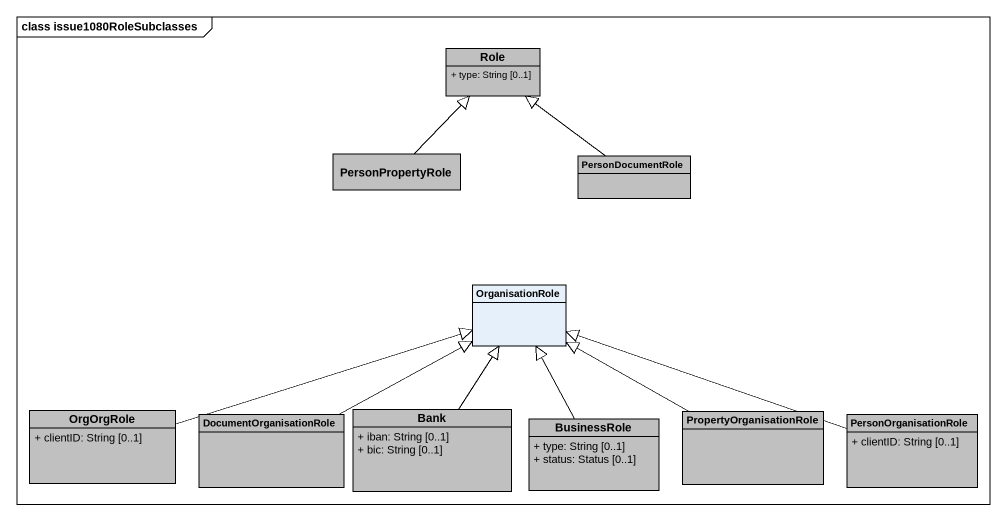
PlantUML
@startuml
mainframe class issue1080RoleSubclasses
hide circle
hide empty members
skinparam classAttributeIconSize 0
class Role #C0C0C0 {
  + type: String [0..1]
}
class PersonPropertyRole #C0C0C0
class PersonDocumentRole #C0C0C0
class OrganisationRole
class OrgOrgRole #C0C0C0 {
  + clientID: String [0..1]
}
class DocumentOrganisationRole #C0C0C0
class Bank #C0C0C0 {
  + iban: String [0..1]
  + bic: String [0..1]
}
class BusinessRole #C0C0C0 {
  + type: String [0..1]
  + status: Status [0..1]
}
class PropertyOrganisationRole #C0C0C0
class PersonOrganisationRole #C0C0C0 {
  + clientID: String [0..1]
}
PersonPropertyRole -up-|> Role
PersonDocumentRole -up-|> Role
OrgOrgRole -right-|> OrganisationRole
DocumentOrganisationRole -right-|> OrganisationRole
Bank -up-|> OrganisationRole
BusinessRole -up-|> OrganisationRole
PropertyOrganisationRole -left-|> OrganisationRole
PersonOrganisationRole -left-|> OrganisationRole
@enduml
